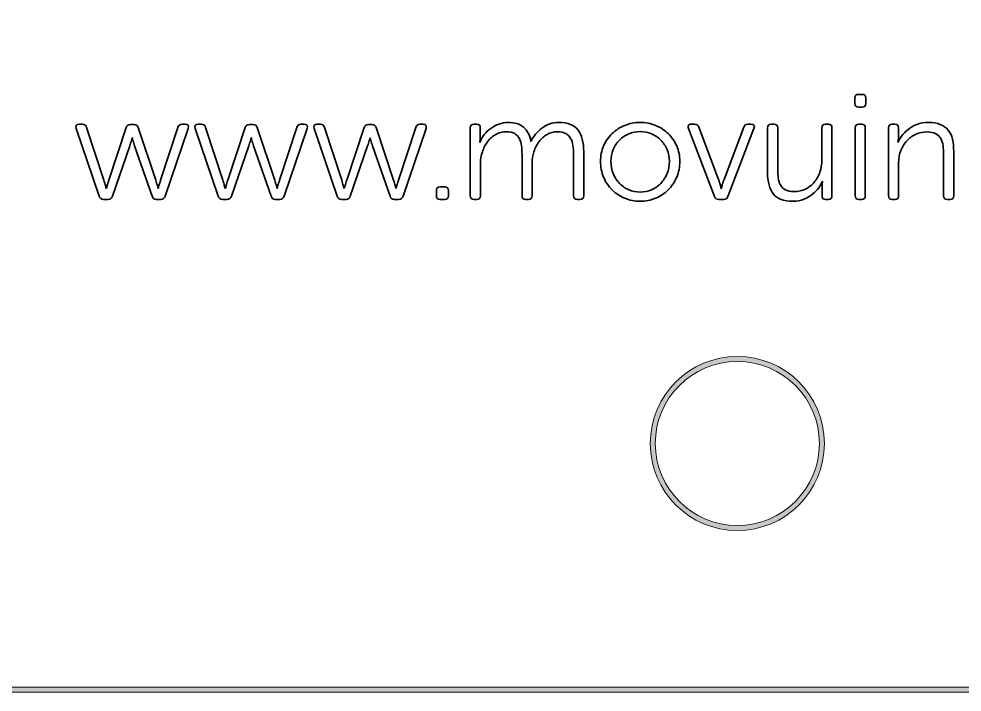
# Model space of a CAD drawing. Header units: inches. Extents: x 3 to 297, y -35 to -5.
# Drawn here: x 135.61 to 154.58, y -35.47 to -21.93 of the extents above; entities that cross this region are included whole.
import ezdxf

# ---------------------------------------------------------------- set-up
doc = ezdxf.new("R2010")
doc.units = ezdxf.units.IN
doc.header["$MEASUREMENT"] = 0
doc.layers.add('Calque 2', color=7, linetype='Continuous')

# ---------------------------------------------------------------- blocks, each defined once
blk = doc.blocks.new('block 56')
at = {"layer": 'Calque 2'}
h = blk.add_hatch(color=7, dxfattribs=at)
h.dxf.hatch_style = 2
edge = h.paths.add_edge_path()
edge.add_spline(control_points=[(150.063, -28.719), (149.097, -28.719), (148.312, -29.503), (148.312, -30.469), (148.312, -31.436), (149.097, -32.22), (150.063, -32.22), (151.029, -32.22), (151.813, -31.436), (151.813, -30.469), (151.813, -29.503), (151.029, -28.719), (150.063, -28.719), (150.063, -28.719), (150.063, -28.719), (150.063, -28.719)], knot_values=[0, 0, 0, 0, 1, 1, 1, 2, 2, 2, 3, 3, 3, 4, 4, 4, 5, 5, 5, 5], degree=3, periodic=1)
edge = h.paths.add_edge_path()
edge.add_spline(control_points=[(150.063, -28.819), (150.973, -28.819), (151.713, -29.56), (151.713, -30.469), (151.713, -31.379), (150.973, -32.12), (150.063, -32.12), (149.153, -32.12), (148.412, -31.379), (148.412, -30.469), (148.412, -29.56), (149.153, -28.819), (150.063, -28.819)], knot_values=[0, 0, 0, 0, 0.352778, 0.352778, 0.352778, 0.705556, 0.705556, 0.705556, 1.058333, 1.058333, 1.058333, 1.411111, 1.411111, 1.411111, 1.411111], degree=3, periodic=0)
edge.add_line((150.063, -28.819), (150.063, -28.819))
at = {"layer": 'Calque 2', "lineweight": 0}
for points, knots in [([(150.063, -28.719), (149.097, -28.719), (148.312, -29.503), (148.312, -30.469), (148.312, -31.436), (149.097, -32.22), (150.063, -32.22), (151.029, -32.22), (151.813, -31.436), (151.813, -30.469), (151.813, -29.503), (151.029, -28.719), (150.063, -28.719), (150.063, -28.719), (150.063, -28.719), (150.063, -28.719)], [0, 0, 0, 0, 1, 1, 1, 2, 2, 2, 3, 3, 3, 4, 4, 4, 5, 5, 5, 5]), ([(150.063, -28.819), (150.973, -28.819), (151.713, -29.56), (151.713, -30.469), (151.713, -31.379), (150.973, -32.12), (150.063, -32.12), (149.153, -32.12), (148.412, -31.379), (148.412, -30.469), (148.412, -29.56), (149.153, -28.819), (150.063, -28.819)], [0, 0, 0, 0, 1, 1, 1, 2, 2, 2, 3, 3, 3, 4, 4, 4, 4])]:
    blk.add_open_spline(points, degree=3, knots=knots, dxfattribs=at)
blk = doc.blocks.new('block 59')
at = {"layer": 'Calque 2'}
h = blk.add_hatch(color=7, dxfattribs=at)
h.dxf.hatch_style = 2
edge = h.paths.add_edge_path()
edge.add_spline(control_points=[(292.184, -4.53), (292.184, -4.53), (7.815, -4.53), (7.815, -4.53), (5.054, -4.53), (2.815, -6.769), (2.815, -9.531), (2.815, -9.531), (2.816, -9.531), (2.816, -9.531), (2.816, -9.531), (2.815, -30.469), (2.815, -30.469), (2.815, -33.231), (5.054, -35.47), (7.815, -35.47), (7.815, -35.47), (292.184, -35.47), (292.184, -35.47), (294.946, -35.47), (297.185, -33.231), (297.185, -30.469), (297.185, -30.469), (297.185, -9.531), (297.185, -9.531), (297.185, -6.769), (294.946, -4.53), (292.184, -4.53), (292.184, -4.53), (292.184, -4.53), (292.184, -4.53)], knot_values=[0, 0, 0, 0, 1, 1, 1, 2, 2, 2, 3, 3, 3, 4, 4, 4, 5, 5, 5, 6, 6, 6, 7, 7, 7, 8, 8, 8, 9, 9, 9, 10, 10, 10, 10], degree=3, periodic=1)
edge = h.paths.add_edge_path()
edge.add_spline(control_points=[(292.184, -4.63), (294.886, -4.63), (297.085, -6.829), (297.085, -9.531), (297.085, -9.531), (297.085, -30.469), (297.085, -30.469), (297.085, -33.171), (294.886, -35.37), (292.184, -35.37), (292.184, -35.37), (7.815, -35.37), (7.815, -35.37), (5.113, -35.37), (2.915, -33.171), (2.915, -30.469), (2.915, -30.469), (2.915, -9.531), (2.915, -9.531), (2.915, -6.829), (5.113, -4.63), (7.815, -4.63), (7.815, -4.63), (292.184, -4.63), (292.184, -4.63)], knot_values=[0, 0, 0, 0, 0.352778, 0.352778, 0.352778, 0.705556, 0.705556, 0.705556, 1.058333, 1.058333, 1.058333, 1.411111, 1.411111, 1.411111, 1.763889, 1.763889, 1.763889, 2.116667, 2.116667, 2.116667, 2.469444, 2.469444, 2.469444, 2.822222, 2.822222, 2.822222, 2.822222], degree=3, periodic=0)
edge.add_line((292.184, -4.63), (292.184, -4.63))
at = {"layer": 'Calque 2', "lineweight": 0}
for points, knots in [([(292.184, -4.53), (292.184, -4.53), (7.815, -4.53), (7.815, -4.53), (5.054, -4.53), (2.815, -6.769), (2.815, -9.531), (2.815, -9.531), (2.816, -9.531), (2.816, -9.531), (2.816, -9.531), (2.815, -30.469), (2.815, -30.469), (2.815, -33.231), (5.054, -35.47), (7.815, -35.47), (7.815, -35.47), (292.184, -35.47), (292.184, -35.47), (294.946, -35.47), (297.185, -33.231), (297.185, -30.469), (297.185, -30.469), (297.185, -9.531), (297.185, -9.531), (297.185, -6.769), (294.946, -4.53), (292.184, -4.53), (292.184, -4.53), (292.184, -4.53), (292.184, -4.53)], [0, 0, 0, 0, 1, 1, 1, 2, 2, 2, 3, 3, 3, 4, 4, 4, 5, 5, 5, 6, 6, 6, 7, 7, 7, 8, 8, 8, 9, 9, 9, 10, 10, 10, 10]), ([(292.184, -4.63), (294.886, -4.63), (297.085, -6.829), (297.085, -9.531), (297.085, -9.531), (297.085, -30.469), (297.085, -30.469), (297.085, -33.171), (294.886, -35.37), (292.184, -35.37), (292.184, -35.37), (7.815, -35.37), (7.815, -35.37), (5.113, -35.37), (2.915, -33.171), (2.915, -30.469), (2.915, -30.469), (2.915, -9.531), (2.915, -9.531), (2.915, -6.829), (5.113, -4.63), (7.815, -4.63), (7.815, -4.63), (292.184, -4.63), (292.184, -4.63)], [0, 0, 0, 0, 1, 1, 1, 2, 2, 2, 3, 3, 3, 4, 4, 4, 5, 5, 5, 6, 6, 6, 7, 7, 7, 8, 8, 8, 8])]:
    blk.add_open_spline(points, degree=3, knots=knots, dxfattribs=at)

msp = doc.modelspace()

# ---------------------------------------------------------------- linework, layer by layer
at = {"layer": 'Calque 2', "color": 7, "lineweight": 35}
for points, knots in [([(152.498, -23.703), (152.45, -23.703), (152.425, -23.679), (152.425, -23.631), (152.425, -23.631), (152.425, -23.523), (152.425, -23.523), (152.425, -23.473), (152.45, -23.448), (152.498, -23.448), (152.498, -23.448), (152.573, -23.448), (152.573, -23.448), (152.621, -23.448), (152.645, -23.473), (152.645, -23.523), (152.645, -23.523), (152.645, -23.631), (152.645, -23.631), (152.645, -23.679), (152.621, -23.703), (152.573, -23.703), (152.573, -23.703), (152.498, -23.703), (152.498, -23.703)], [0, 0, 0, 0, 1, 1, 1, 2, 2, 2, 3, 3, 3, 4, 4, 4, 5, 5, 5, 6, 6, 6, 7, 7, 7, 8, 8, 8, 8]), ([(136.766, -24.133), (136.75, -24.077), (136.771, -24.049), (136.829, -24.049), (136.829, -24.049), (136.892, -24.049), (136.892, -24.049), (136.937, -24.049), (136.964, -24.07), (136.976, -24.112), (136.976, -24.112), (137.322, -25.176), (137.322, -25.176), (137.328, -25.194), (137.334, -25.213), (137.339, -25.232), (137.344, -25.251), (137.348, -25.268), (137.352, -25.284), (137.358, -25.305), (137.363, -25.322), (137.367, -25.338), (137.367, -25.338), (137.373, -25.338), (137.373, -25.338), (137.377, -25.322), (137.382, -25.305), (137.389, -25.284), (137.392, -25.268), (137.397, -25.251), (137.403, -25.232), (137.41, -25.213), (137.415, -25.194), (137.422, -25.176), (137.422, -25.176), (137.773, -24.115), (137.773, -24.115), (137.785, -24.075), (137.813, -24.055), (137.857, -24.055), (137.857, -24.055), (137.929, -24.055), (137.929, -24.055), (137.973, -24.055), (138.001, -24.075), (138.013, -24.115), (138.013, -24.115), (138.365, -25.176), (138.365, -25.176), (138.371, -25.194), (138.377, -25.213), (138.383, -25.232), (138.389, -25.251), (138.394, -25.268), (138.398, -25.284), (138.404, -25.305), (138.409, -25.322), (138.413, -25.338), (138.413, -25.338), (138.419, -25.338), (138.419, -25.338), (138.421, -25.32), (138.425, -25.303), (138.431, -25.284), (138.435, -25.268), (138.44, -25.251), (138.445, -25.233), (138.45, -25.215), (138.456, -25.196), (138.464, -25.176), (138.464, -25.176), (138.81, -24.112), (138.81, -24.112), (138.822, -24.07), (138.85, -24.049), (138.894, -24.049), (138.894, -24.049), (138.957, -24.049), (138.957, -24.049), (139.014, -24.049), (139.034, -24.077), (139.017, -24.133), (139.017, -24.133), (138.555, -25.498), (138.555, -25.498), (138.543, -25.54), (138.514, -25.561), (138.47, -25.561), (138.47, -25.561), (138.377, -25.561), (138.377, -25.561), (138.333, -25.561), (138.305, -25.54), (138.293, -25.498), (138.293, -25.498), (137.941, -24.485), (137.941, -24.485), (137.935, -24.467), (137.929, -24.448), (137.924, -24.429), (137.917, -24.41), (137.913, -24.393), (137.908, -24.377), (137.903, -24.359), (137.898, -24.341), (137.896, -24.323), (137.896, -24.323), (137.89, -24.323), (137.89, -24.323), (137.886, -24.341), (137.881, -24.359), (137.875, -24.377), (137.871, -24.393), (137.866, -24.41), (137.86, -24.429), (137.854, -24.448), (137.848, -24.467), (137.842, -24.485), (137.842, -24.485), (137.494, -25.498), (137.494, -25.498), (137.482, -25.54), (137.454, -25.561), (137.41, -25.561), (137.41, -25.561), (137.316, -25.561), (137.316, -25.561), (137.272, -25.561), (137.243, -25.54), (137.229, -25.498), (137.229, -25.498), (136.766, -24.133), (136.766, -24.133)], [0, 0, 0, 0, 1, 1, 1, 2, 2, 2, 3, 3, 3, 4, 4, 4, 5, 5, 5, 6, 6, 6, 7, 7, 7, 8, 8, 8, 9, 9, 9, 10, 10, 10, 11, 11, 11, 12, 12, 12, 13, 13, 13, 14, 14, 14, 15, 15, 15, 16, 16, 16, 17, 17, 17, 18, 18, 18, 19, 19, 19, 20, 20, 20, 21, 21, 21, 22, 22, 22, 23, 23, 23, 24, 24, 24, 25, 25, 25, 26, 26, 26, 27, 27, 27, 28, 28, 28, 29, 29, 29, 30, 30, 30, 31, 31, 31, 32, 32, 32, 33, 33, 33, 34, 34, 34, 35, 35, 35, 36, 36, 36, 37, 37, 37, 38, 38, 38, 39, 39, 39, 40, 40, 40, 41, 41, 41, 42, 42, 42, 43, 43, 43, 44, 44, 44, 44]), ([(139.159, -24.133), (139.143, -24.077), (139.164, -24.049), (139.222, -24.049), (139.222, -24.049), (139.285, -24.049), (139.285, -24.049), (139.329, -24.049), (139.357, -24.07), (139.369, -24.112), (139.369, -24.112), (139.715, -25.176), (139.715, -25.176), (139.721, -25.194), (139.726, -25.213), (139.732, -25.232), (139.736, -25.251), (139.741, -25.268), (139.745, -25.284), (139.751, -25.305), (139.756, -25.322), (139.76, -25.338), (139.76, -25.338), (139.766, -25.338), (139.766, -25.338), (139.77, -25.322), (139.775, -25.305), (139.781, -25.284), (139.785, -25.268), (139.79, -25.251), (139.796, -25.232), (139.802, -25.213), (139.808, -25.194), (139.814, -25.176), (139.814, -25.176), (140.166, -24.115), (140.166, -24.115), (140.178, -24.075), (140.206, -24.055), (140.25, -24.055), (140.25, -24.055), (140.322, -24.055), (140.322, -24.055), (140.366, -24.055), (140.394, -24.075), (140.406, -24.115), (140.406, -24.115), (140.758, -25.176), (140.758, -25.176), (140.764, -25.194), (140.77, -25.213), (140.776, -25.232), (140.782, -25.251), (140.787, -25.268), (140.791, -25.284), (140.797, -25.305), (140.802, -25.322), (140.806, -25.338), (140.806, -25.338), (140.812, -25.338), (140.812, -25.338), (140.814, -25.32), (140.818, -25.303), (140.824, -25.284), (140.828, -25.268), (140.833, -25.251), (140.837, -25.233), (140.843, -25.215), (140.849, -25.196), (140.857, -25.176), (140.857, -25.176), (141.203, -24.112), (141.203, -24.112), (141.215, -24.07), (141.243, -24.049), (141.287, -24.049), (141.287, -24.049), (141.35, -24.049), (141.35, -24.049), (141.406, -24.049), (141.426, -24.077), (141.41, -24.133), (141.41, -24.133), (140.947, -25.498), (140.947, -25.498), (140.935, -25.54), (140.907, -25.561), (140.863, -25.561), (140.863, -25.561), (140.77, -25.561), (140.77, -25.561), (140.726, -25.561), (140.698, -25.54), (140.686, -25.498), (140.686, -25.498), (140.334, -24.485), (140.334, -24.485), (140.328, -24.467), (140.322, -24.448), (140.316, -24.429), (140.31, -24.41), (140.305, -24.393), (140.301, -24.377), (140.295, -24.359), (140.291, -24.341), (140.289, -24.323), (140.289, -24.323), (140.283, -24.323), (140.283, -24.323), (140.279, -24.341), (140.274, -24.359), (140.268, -24.377), (140.264, -24.393), (140.259, -24.41), (140.253, -24.429), (140.247, -24.448), (140.241, -24.467), (140.235, -24.485), (140.235, -24.485), (139.886, -25.498), (139.886, -25.498), (139.874, -25.54), (139.846, -25.561), (139.802, -25.561), (139.802, -25.561), (139.709, -25.561), (139.709, -25.561), (139.665, -25.561), (139.636, -25.54), (139.622, -25.498), (139.622, -25.498), (139.159, -24.133), (139.159, -24.133)], [0, 0, 0, 0, 1, 1, 1, 2, 2, 2, 3, 3, 3, 4, 4, 4, 5, 5, 5, 6, 6, 6, 7, 7, 7, 8, 8, 8, 9, 9, 9, 10, 10, 10, 11, 11, 11, 12, 12, 12, 13, 13, 13, 14, 14, 14, 15, 15, 15, 16, 16, 16, 17, 17, 17, 18, 18, 18, 19, 19, 19, 20, 20, 20, 21, 21, 21, 22, 22, 22, 23, 23, 23, 24, 24, 24, 25, 25, 25, 26, 26, 26, 27, 27, 27, 28, 28, 28, 29, 29, 29, 30, 30, 30, 31, 31, 31, 32, 32, 32, 33, 33, 33, 34, 34, 34, 35, 35, 35, 36, 36, 36, 37, 37, 37, 38, 38, 38, 39, 39, 39, 40, 40, 40, 41, 41, 41, 42, 42, 42, 43, 43, 43, 44, 44, 44, 44]), ([(141.551, -24.133), (141.535, -24.077), (141.556, -24.049), (141.614, -24.049), (141.614, -24.049), (141.677, -24.049), (141.677, -24.049), (141.721, -24.049), (141.749, -24.07), (141.761, -24.112), (141.761, -24.112), (142.107, -25.176), (142.107, -25.176), (142.113, -25.194), (142.119, -25.213), (142.124, -25.232), (142.129, -25.251), (142.133, -25.268), (142.137, -25.284), (142.143, -25.305), (142.148, -25.322), (142.152, -25.338), (142.152, -25.338), (142.158, -25.338), (142.158, -25.338), (142.162, -25.322), (142.167, -25.305), (142.173, -25.284), (142.177, -25.268), (142.182, -25.251), (142.188, -25.232), (142.194, -25.213), (142.2, -25.194), (142.206, -25.176), (142.206, -25.176), (142.558, -24.115), (142.558, -24.115), (142.57, -24.075), (142.598, -24.055), (142.642, -24.055), (142.642, -24.055), (142.714, -24.055), (142.714, -24.055), (142.758, -24.055), (142.786, -24.075), (142.798, -24.115), (142.798, -24.115), (143.15, -25.176), (143.15, -25.176), (143.156, -25.194), (143.162, -25.213), (143.168, -25.232), (143.174, -25.251), (143.179, -25.268), (143.183, -25.284), (143.189, -25.305), (143.194, -25.322), (143.198, -25.338), (143.198, -25.338), (143.204, -25.338), (143.204, -25.338), (143.206, -25.32), (143.21, -25.303), (143.216, -25.284), (143.22, -25.268), (143.225, -25.251), (143.23, -25.233), (143.235, -25.215), (143.241, -25.196), (143.249, -25.176), (143.249, -25.176), (143.595, -24.112), (143.595, -24.112), (143.607, -24.07), (143.635, -24.049), (143.679, -24.049), (143.679, -24.049), (143.742, -24.049), (143.742, -24.049), (143.798, -24.049), (143.818, -24.077), (143.802, -24.133), (143.802, -24.133), (143.34, -25.498), (143.34, -25.498), (143.328, -25.54), (143.299, -25.561), (143.255, -25.561), (143.255, -25.561), (143.162, -25.561), (143.162, -25.561), (143.118, -25.561), (143.09, -25.54), (143.078, -25.498), (143.078, -25.498), (142.726, -24.485), (142.726, -24.485), (142.72, -24.467), (142.714, -24.448), (142.708, -24.429), (142.702, -24.41), (142.697, -24.393), (142.693, -24.377), (142.687, -24.359), (142.683, -24.341), (142.681, -24.323), (142.681, -24.323), (142.675, -24.323), (142.675, -24.323), (142.671, -24.341), (142.666, -24.359), (142.66, -24.377), (142.656, -24.393), (142.651, -24.41), (142.645, -24.429), (142.639, -24.448), (142.633, -24.467), (142.627, -24.485), (142.627, -24.485), (142.278, -25.498), (142.278, -25.498), (142.266, -25.54), (142.239, -25.561), (142.194, -25.561), (142.194, -25.561), (142.101, -25.561), (142.101, -25.561), (142.057, -25.561), (142.028, -25.54), (142.014, -25.498), (142.014, -25.498), (141.551, -24.133), (141.551, -24.133)], [0, 0, 0, 0, 1, 1, 1, 2, 2, 2, 3, 3, 3, 4, 4, 4, 5, 5, 5, 6, 6, 6, 7, 7, 7, 8, 8, 8, 9, 9, 9, 10, 10, 10, 11, 11, 11, 12, 12, 12, 13, 13, 13, 14, 14, 14, 15, 15, 15, 16, 16, 16, 17, 17, 17, 18, 18, 18, 19, 19, 19, 20, 20, 20, 21, 21, 21, 22, 22, 22, 23, 23, 23, 24, 24, 24, 25, 25, 25, 26, 26, 26, 27, 27, 27, 28, 28, 28, 29, 29, 29, 30, 30, 30, 31, 31, 31, 32, 32, 32, 33, 33, 33, 34, 34, 34, 35, 35, 35, 36, 36, 36, 37, 37, 37, 38, 38, 38, 39, 39, 39, 40, 40, 40, 41, 41, 41, 42, 42, 42, 43, 43, 43, 44, 44, 44, 44]), ([(144.692, -24.124), (144.692, -24.074), (144.717, -24.049), (144.767, -24.049), (144.767, -24.049), (144.821, -24.049), (144.821, -24.049), (144.87, -24.049), (144.893, -24.074), (144.893, -24.124), (144.893, -24.124), (144.893, -24.299), (144.893, -24.299), (144.893, -24.314), (144.893, -24.329), (144.892, -24.342), (144.891, -24.355), (144.89, -24.367), (144.887, -24.377), (144.885, -24.389), (144.883, -24.399), (144.881, -24.407), (144.881, -24.407), (144.887, -24.407), (144.887, -24.407), (144.905, -24.356), (144.934, -24.308), (144.972, -24.259), (145.01, -24.211), (145.054, -24.169), (145.104, -24.133), (145.154, -24.097), (145.208, -24.068), (145.266, -24.046), (145.324, -24.024), (145.383, -24.013), (145.443, -24.013), (145.584, -24.013), (145.691, -24.044), (145.765, -24.108), (145.839, -24.171), (145.887, -24.266), (145.909, -24.392), (145.909, -24.392), (145.915, -24.392), (145.915, -24.392), (145.935, -24.344), (145.964, -24.297), (146.001, -24.252), (146.038, -24.207), (146.081, -24.166), (146.13, -24.13), (146.179, -24.094), (146.232, -24.066), (146.29, -24.044), (146.347, -24.023), (146.407, -24.013), (146.472, -24.013), (146.654, -24.013), (146.783, -24.064), (146.859, -24.166), (146.935, -24.268), (146.973, -24.413), (146.973, -24.599), (146.973, -24.599), (146.973, -25.486), (146.973, -25.486), (146.973, -25.536), (146.948, -25.561), (146.898, -25.561), (146.898, -25.561), (146.844, -25.561), (146.844, -25.561), (146.794, -25.561), (146.769, -25.536), (146.769, -25.486), (146.769, -25.486), (146.769, -24.65), (146.769, -24.65), (146.769, -24.588), (146.765, -24.53), (146.757, -24.476), (146.749, -24.422), (146.733, -24.374), (146.709, -24.333), (146.685, -24.292), (146.652, -24.259), (146.61, -24.236), (146.568, -24.211), (146.513, -24.199), (146.444, -24.199), (146.368, -24.199), (146.299, -24.217), (146.237, -24.253), (146.175, -24.29), (146.121, -24.338), (146.076, -24.398), (146.031, -24.458), (145.996, -24.525), (145.972, -24.601), (145.949, -24.676), (145.936, -24.752), (145.936, -24.831), (145.936, -24.831), (145.936, -25.486), (145.936, -25.486), (145.936, -25.536), (145.912, -25.561), (145.864, -25.561), (145.864, -25.561), (145.807, -25.561), (145.807, -25.561), (145.757, -25.561), (145.732, -25.536), (145.732, -25.486), (145.732, -25.486), (145.732, -24.65), (145.732, -24.65), (145.732, -24.594), (145.729, -24.539), (145.723, -24.485), (145.717, -24.431), (145.703, -24.383), (145.681, -24.341), (145.659, -24.299), (145.627, -24.264), (145.585, -24.238), (145.543, -24.212), (145.486, -24.199), (145.414, -24.199), (145.337, -24.199), (145.267, -24.218), (145.203, -24.255), (145.139, -24.292), (145.084, -24.341), (145.039, -24.401), (144.994, -24.461), (144.959, -24.528), (144.934, -24.603), (144.909, -24.679), (144.896, -24.754), (144.896, -24.831), (144.896, -24.831), (144.896, -25.486), (144.896, -25.486), (144.896, -25.536), (144.872, -25.561), (144.824, -25.561), (144.824, -25.561), (144.767, -25.561), (144.767, -25.561), (144.717, -25.561), (144.692, -25.536), (144.692, -25.486), (144.692, -25.486), (144.692, -24.124), (144.692, -24.124)], [0, 0, 0, 0, 1, 1, 1, 2, 2, 2, 3, 3, 3, 4, 4, 4, 5, 5, 5, 6, 6, 6, 7, 7, 7, 8, 8, 8, 9, 9, 9, 10, 10, 10, 11, 11, 11, 12, 12, 12, 13, 13, 13, 14, 14, 14, 15, 15, 15, 16, 16, 16, 17, 17, 17, 18, 18, 18, 19, 19, 19, 20, 20, 20, 21, 21, 21, 22, 22, 22, 23, 23, 23, 24, 24, 24, 25, 25, 25, 26, 26, 26, 27, 27, 27, 28, 28, 28, 29, 29, 29, 30, 30, 30, 31, 31, 31, 32, 32, 32, 33, 33, 33, 34, 34, 34, 35, 35, 35, 36, 36, 36, 37, 37, 37, 38, 38, 38, 39, 39, 39, 40, 40, 40, 41, 41, 41, 42, 42, 42, 43, 43, 43, 44, 44, 44, 45, 45, 45, 46, 46, 46, 47, 47, 47, 48, 48, 48, 49, 49, 49, 50, 50, 50, 51, 51, 51, 52, 52, 52, 52]), ([(147.31, -24.797), (147.31, -24.685), (147.331, -24.581), (147.373, -24.486), (147.415, -24.391), (147.472, -24.309), (147.544, -24.238), (147.616, -24.168), (147.701, -24.113), (147.797, -24.073), (147.893, -24.033), (147.996, -24.013), (148.106, -24.013), (148.216, -24.013), (148.32, -24.033), (148.417, -24.073), (148.514, -24.113), (148.599, -24.168), (148.672, -24.238), (148.744, -24.309), (148.801, -24.391), (148.843, -24.486), (148.885, -24.581), (148.906, -24.685), (148.906, -24.797), (148.906, -24.912), (148.885, -25.017), (148.843, -25.114), (148.801, -25.212), (148.744, -25.296), (148.672, -25.369), (148.599, -25.441), (148.515, -25.497), (148.419, -25.537), (148.323, -25.577), (148.22, -25.597), (148.109, -25.597), (147.999, -25.597), (147.895, -25.577), (147.798, -25.537), (147.701, -25.497), (147.616, -25.441), (147.544, -25.369), (147.472, -25.296), (147.415, -25.212), (147.373, -25.114), (147.331, -25.017), (147.31, -24.912), (147.31, -24.797)], [0, 0, 0, 0, 1, 1, 1, 2, 2, 2, 3, 3, 3, 4, 4, 4, 5, 5, 5, 6, 6, 6, 7, 7, 7, 8, 8, 8, 9, 9, 9, 10, 10, 10, 11, 11, 11, 12, 12, 12, 13, 13, 13, 14, 14, 14, 15, 15, 15, 16, 16, 16, 16]), ([(149.08, -24.136), (149.07, -24.108), (149.07, -24.087), (149.08, -24.072), (149.09, -24.056), (149.109, -24.049), (149.137, -24.049), (149.137, -24.049), (149.203, -24.049), (149.203, -24.049), (149.245, -24.049), (149.273, -24.069), (149.285, -24.109), (149.285, -24.109), (149.684, -25.158), (149.684, -25.158), (149.691, -25.178), (149.697, -25.199), (149.704, -25.22), (149.711, -25.241), (149.716, -25.26), (149.721, -25.278), (149.726, -25.3), (149.732, -25.321), (149.735, -25.341), (149.735, -25.341), (149.742, -25.341), (149.742, -25.341), (149.745, -25.321), (149.751, -25.3), (149.756, -25.278), (149.761, -25.26), (149.766, -25.241), (149.773, -25.22), (149.78, -25.199), (149.788, -25.178), (149.796, -25.158), (149.796, -25.158), (150.193, -24.109), (150.193, -24.109), (150.204, -24.069), (150.231, -24.049), (150.274, -24.049), (150.274, -24.049), (150.337, -24.049), (150.337, -24.049), (150.397, -24.049), (150.417, -24.078), (150.397, -24.136), (150.397, -24.136), (149.871, -25.504), (149.871, -25.504), (149.859, -25.542), (149.832, -25.561), (149.789, -25.561), (149.789, -25.561), (149.691, -25.561), (149.691, -25.561), (149.648, -25.561), (149.62, -25.542), (149.606, -25.504), (149.606, -25.504), (149.08, -24.136), (149.08, -24.136)], [0, 0, 0, 0, 1, 1, 1, 2, 2, 2, 3, 3, 3, 4, 4, 4, 5, 5, 5, 6, 6, 6, 7, 7, 7, 8, 8, 8, 9, 9, 9, 10, 10, 10, 11, 11, 11, 12, 12, 12, 13, 13, 13, 14, 14, 14, 15, 15, 15, 16, 16, 16, 17, 17, 17, 18, 18, 18, 19, 19, 19, 20, 20, 20, 21, 21, 21, 21]), ([(150.67, -24.124), (150.67, -24.074), (150.694, -24.049), (150.743, -24.049), (150.743, -24.049), (150.8, -24.049), (150.8, -24.049), (150.85, -24.049), (150.875, -24.074), (150.875, -24.124), (150.875, -24.124), (150.875, -24.957), (150.875, -24.957), (150.875, -25.017), (150.878, -25.074), (150.885, -25.128), (150.892, -25.182), (150.907, -25.23), (150.929, -25.271), (150.951, -25.312), (150.984, -25.345), (151.028, -25.369), (151.072, -25.392), (151.13, -25.404), (151.202, -25.404), (151.289, -25.404), (151.366, -25.387), (151.435, -25.352), (151.504, -25.317), (151.563, -25.27), (151.611, -25.212), (151.659, -25.154), (151.696, -25.087), (151.722, -25.011), (151.749, -24.935), (151.761, -24.856), (151.761, -24.773), (151.761, -24.773), (151.761, -24.124), (151.761, -24.124), (151.761, -24.074), (151.786, -24.049), (151.837, -24.049), (151.837, -24.049), (151.894, -24.049), (151.894, -24.049), (151.942, -24.049), (151.966, -24.074), (151.966, -24.124), (151.966, -24.124), (151.966, -25.486), (151.966, -25.486), (151.966, -25.536), (151.942, -25.561), (151.894, -25.561), (151.894, -25.561), (151.839, -25.561), (151.839, -25.561), (151.792, -25.561), (151.767, -25.536), (151.767, -25.486), (151.767, -25.486), (151.767, -25.311), (151.767, -25.311), (151.767, -25.295), (151.767, -25.281), (151.767, -25.269), (151.767, -25.257), (151.769, -25.246), (151.771, -25.236), (151.772, -25.226), (151.774, -25.215), (151.776, -25.203), (151.776, -25.203), (151.771, -25.203), (151.771, -25.203), (151.756, -25.239), (151.733, -25.28), (151.7, -25.326), (151.667, -25.372), (151.626, -25.416), (151.577, -25.456), (151.527, -25.496), (151.469, -25.529), (151.402, -25.556), (151.335, -25.583), (151.259, -25.597), (151.175, -25.597), (150.995, -25.597), (150.866, -25.549), (150.788, -25.453), (150.709, -25.357), (150.67, -25.209), (150.67, -25.011), (150.67, -25.011), (150.67, -24.124), (150.67, -24.124)], [0, 0, 0, 0, 1, 1, 1, 2, 2, 2, 3, 3, 3, 4, 4, 4, 5, 5, 5, 6, 6, 6, 7, 7, 7, 8, 8, 8, 9, 9, 9, 10, 10, 10, 11, 11, 11, 12, 12, 12, 13, 13, 13, 14, 14, 14, 15, 15, 15, 16, 16, 16, 17, 17, 17, 18, 18, 18, 19, 19, 19, 20, 20, 20, 21, 21, 21, 22, 22, 22, 23, 23, 23, 24, 24, 24, 25, 25, 25, 26, 26, 26, 27, 27, 27, 28, 28, 28, 29, 29, 29, 30, 30, 30, 31, 31, 31, 32, 32, 32, 32]), ([(152.432, -24.124), (152.432, -24.074), (152.456, -24.049), (152.507, -24.049), (152.507, -24.049), (152.564, -24.049), (152.564, -24.049), (152.612, -24.049), (152.636, -24.074), (152.636, -24.124), (152.636, -24.124), (152.636, -25.486), (152.636, -25.486), (152.636, -25.536), (152.612, -25.561), (152.564, -25.561), (152.564, -25.561), (152.507, -25.561), (152.507, -25.561), (152.456, -25.561), (152.432, -25.536), (152.432, -25.486), (152.432, -25.486), (152.432, -24.124), (152.432, -24.124)], [0, 0, 0, 0, 1, 1, 1, 2, 2, 2, 3, 3, 3, 4, 4, 4, 5, 5, 5, 6, 6, 6, 7, 7, 7, 8, 8, 8, 8]), ([(153.102, -24.124), (153.102, -24.074), (153.127, -24.049), (153.177, -24.049), (153.177, -24.049), (153.231, -24.049), (153.231, -24.049), (153.28, -24.049), (153.303, -24.074), (153.303, -24.124), (153.303, -24.124), (153.303, -24.299), (153.303, -24.299), (153.303, -24.314), (153.303, -24.329), (153.302, -24.342), (153.301, -24.355), (153.3, -24.367), (153.297, -24.377), (153.295, -24.389), (153.293, -24.399), (153.291, -24.407), (153.291, -24.407), (153.297, -24.407), (153.297, -24.407), (153.311, -24.373), (153.334, -24.333), (153.367, -24.288), (153.399, -24.243), (153.44, -24.2), (153.491, -24.159), (153.542, -24.118), (153.602, -24.083), (153.672, -24.055), (153.741, -24.027), (153.819, -24.013), (153.908, -24.013), (154.002, -24.013), (154.081, -24.026), (154.145, -24.052), (154.209, -24.078), (154.261, -24.116), (154.301, -24.166), (154.341, -24.216), (154.371, -24.278), (154.389, -24.351), (154.406, -24.424), (154.415, -24.507), (154.415, -24.599), (154.415, -24.599), (154.415, -25.486), (154.415, -25.486), (154.415, -25.536), (154.391, -25.561), (154.34, -25.561), (154.34, -25.561), (154.283, -25.561), (154.283, -25.561), (154.235, -25.561), (154.211, -25.536), (154.211, -25.486), (154.211, -25.486), (154.211, -24.653), (154.211, -24.653), (154.211, -24.593), (154.208, -24.536), (154.201, -24.482), (154.194, -24.428), (154.179, -24.38), (154.156, -24.339), (154.133, -24.298), (154.099, -24.266), (154.055, -24.241), (154.011, -24.217), (153.953, -24.205), (153.88, -24.205), (153.8, -24.205), (153.725, -24.221), (153.655, -24.252), (153.585, -24.283), (153.524, -24.326), (153.473, -24.381), (153.422, -24.436), (153.382, -24.502), (153.352, -24.577), (153.322, -24.652), (153.306, -24.733), (153.306, -24.822), (153.306, -24.822), (153.306, -25.486), (153.306, -25.486), (153.306, -25.536), (153.282, -25.561), (153.234, -25.561), (153.234, -25.561), (153.177, -25.561), (153.177, -25.561), (153.127, -25.561), (153.102, -25.536), (153.102, -25.486), (153.102, -25.486), (153.102, -24.124), (153.102, -24.124)], [0, 0, 0, 0, 1, 1, 1, 2, 2, 2, 3, 3, 3, 4, 4, 4, 5, 5, 5, 6, 6, 6, 7, 7, 7, 8, 8, 8, 9, 9, 9, 10, 10, 10, 11, 11, 11, 12, 12, 12, 13, 13, 13, 14, 14, 14, 15, 15, 15, 16, 16, 16, 17, 17, 17, 18, 18, 18, 19, 19, 19, 20, 20, 20, 21, 21, 21, 22, 22, 22, 23, 23, 23, 24, 24, 24, 25, 25, 25, 26, 26, 26, 27, 27, 27, 28, 28, 28, 29, 29, 29, 30, 30, 30, 31, 31, 31, 32, 32, 32, 33, 33, 33, 34, 34, 34, 34]), ([(147.52, -24.797), (147.52, -24.886), (147.536, -24.967), (147.567, -25.042), (147.598, -25.118), (147.64, -25.183), (147.693, -25.238), (147.746, -25.293), (147.808, -25.336), (147.88, -25.367), (147.95, -25.398), (148.027, -25.414), (148.109, -25.414), (148.19, -25.414), (148.265, -25.398), (148.336, -25.367), (148.407, -25.336), (148.47, -25.293), (148.523, -25.238), (148.576, -25.183), (148.618, -25.118), (148.649, -25.042), (148.68, -24.967), (148.695, -24.886), (148.695, -24.797), (148.695, -24.711), (148.68, -24.632), (148.649, -24.558), (148.618, -24.485), (148.576, -24.422), (148.523, -24.368), (148.47, -24.313), (148.407, -24.271), (148.336, -24.241), (148.265, -24.211), (148.19, -24.196), (148.109, -24.196), (148.027, -24.196), (147.95, -24.211), (147.88, -24.241), (147.808, -24.271), (147.746, -24.313), (147.693, -24.368), (147.64, -24.422), (147.598, -24.485), (147.567, -24.558), (147.536, -24.632), (147.52, -24.711), (147.52, -24.797)], [0, 0, 0, 0, 1, 1, 1, 2, 2, 2, 3, 3, 3, 4, 4, 4, 5, 5, 5, 6, 6, 6, 7, 7, 7, 8, 8, 8, 9, 9, 9, 10, 10, 10, 11, 11, 11, 12, 12, 12, 13, 13, 13, 14, 14, 14, 15, 15, 15, 16, 16, 16, 16]), ([(144.01, -25.383), (144.01, -25.336), (144.034, -25.311), (144.082, -25.311), (144.082, -25.311), (144.181, -25.311), (144.181, -25.311), (144.229, -25.311), (144.254, -25.336), (144.254, -25.383), (144.254, -25.383), (144.254, -25.486), (144.254, -25.486), (144.254, -25.536), (144.229, -25.561), (144.181, -25.561), (144.181, -25.561), (144.082, -25.561), (144.082, -25.561), (144.034, -25.561), (144.01, -25.536), (144.01, -25.486), (144.01, -25.486), (144.01, -25.383), (144.01, -25.383)], [0, 0, 0, 0, 1, 1, 1, 2, 2, 2, 3, 3, 3, 4, 4, 4, 5, 5, 5, 6, 6, 6, 7, 7, 7, 8, 8, 8, 8])]:
    msp.add_open_spline(points, degree=3, knots=knots, dxfattribs=at)

# ---------------------------------------------------------------- block references
at = {"layer": 'Calque 2'}
for name in ['block 59', 'block 56']:
    msp.add_blockref(name, (0, 0), dxfattribs=at)

doc.saveas('drawing.dxf')
